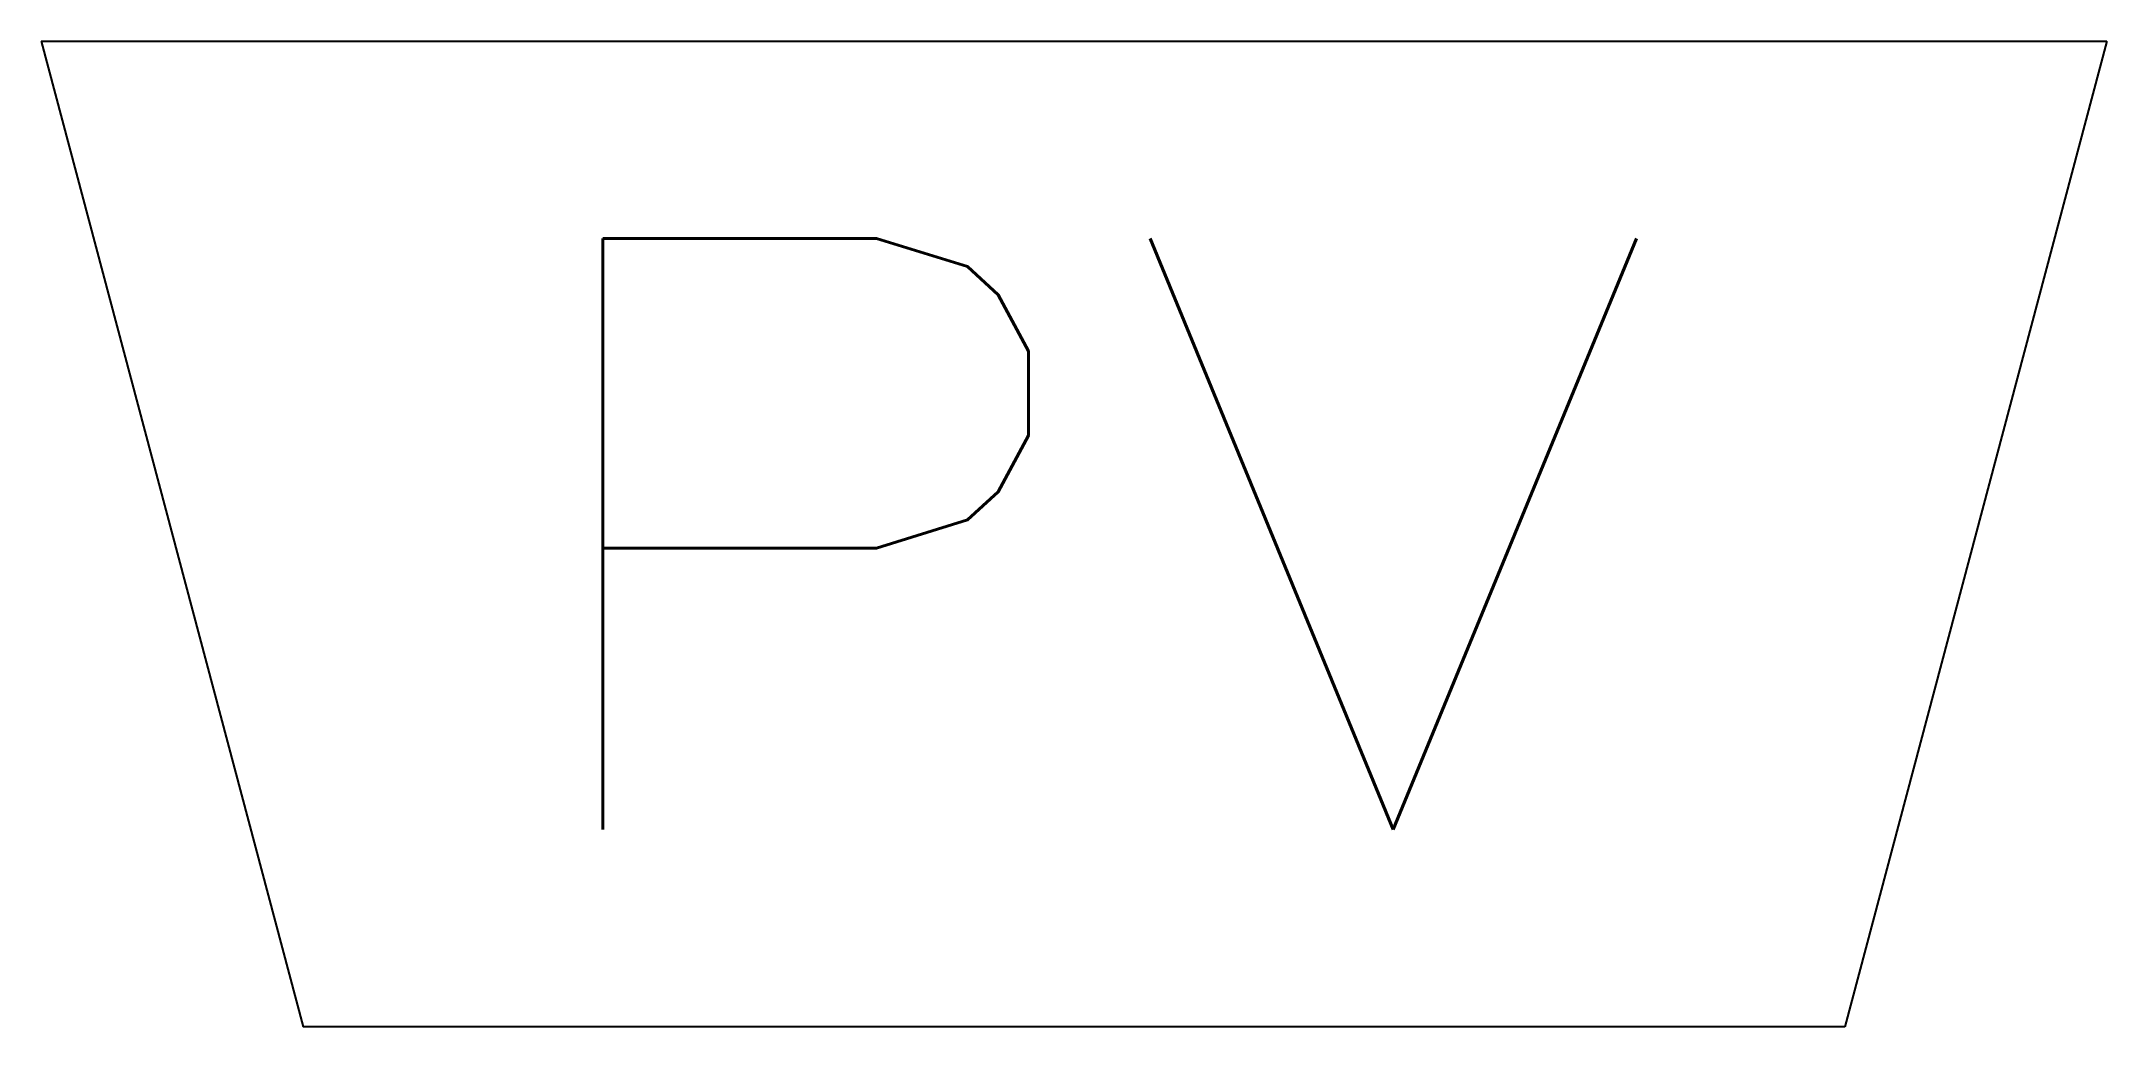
# Model space of a CAD drawing. Header units: millimetres. Extents: x -10094.413 to -10093.994, y 52.852 to 53.052.
import ezdxf
from ezdxf.enums import TextEntityAlignment as Align

# ---------------------------------------------------------------- set-up
doc = ezdxf.new("R2010")
doc.units = ezdxf.units.MM
doc.header["$LTSCALE"] = 10
doc.layers.add('100-txt_r60', color=1, linetype='Continuous')
doc.layers.add('Tub_equipamentos', color=3, linetype='Continuous')
doc.styles.add('R60', font='ROMANS.shx', dxfattribs={"height": 0.075})

msp = doc.modelspace()

# ---------------------------------------------------------------- linework, layer by layer
at = {"layer": 'Tub_equipamentos'}
for p, q in [((-10094.41334, 53.05167), (-10094.36021, 52.85167)), ((-10094.41334, 53.05167), (-10093.99411, 53.05167)), ((-10093.99411, 53.05167), (-10094.04724, 52.85167)), ((-10094.04724, 52.85167), (-10094.36021, 52.85167))]:
    msp.add_line(p, q, dxfattribs=at)

# ---------------------------------------------------------------- texts
at = {"layer": '100-txt_r60', "color": 2, "style": 'R60', "width": 1.2}
msp.add_text('PV', height=0.12, dxfattribs=at).set_placement((-10094.20372, 52.95167), align=Align.MIDDLE_CENTER)

doc.saveas('drawing.dxf')
